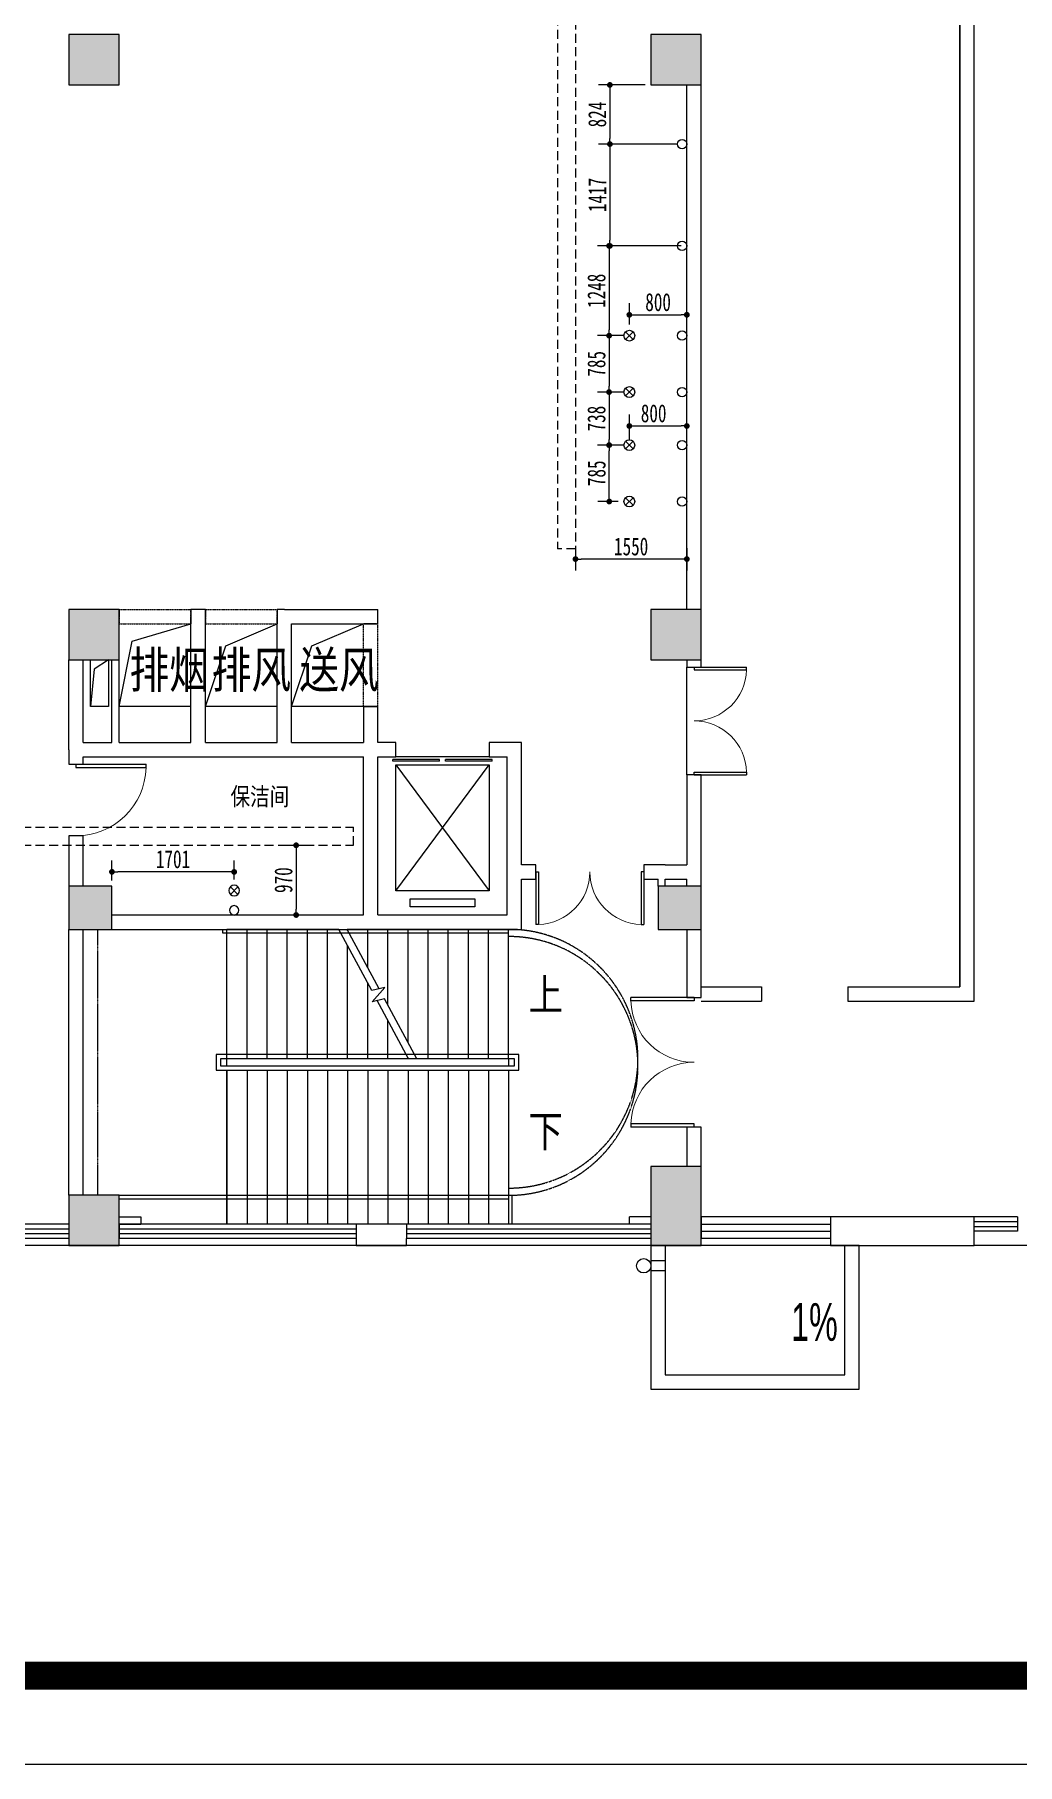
# Model space of a CAD drawing. Header units: inches. Extents: x -584 to 1446124, y -108140 to 99637.
# Drawn here: x 1111448 to 1125124, y -107365 to -83296 of the extents above; entities that cross this region are included whole.
import ezdxf

# ---------------------------------------------------------------- set-up
doc = ezdxf.new("R2010")
doc.units = ezdxf.units.IN
doc.header["$MEASUREMENT"] = 0
for name, pattern in [('DASH', [0.35, 0.25, -0.1]), ('DASHED', [0.75, 0.5, -0.25]), ('HIDDEN', [0.375, 0.25, -0.125])]:
    doc.linetypes.add(name, pattern=pattern)
for name, color, linetype in [('COLUMN', 6, 'Continuous'), ('DIM_SYMB', 3, 'Continuous'), ('EVTR', 2, 'Continuous'), ('PUB_STRM', 4, 'Continuous'), ('PUB_TEXT', 151, 'Continuous'), ('ROOM_NAME', 7, 'Continuous'), ('STAIR', 6, 'Continuous'), ('WALL', 7, 'Continuous'), ('WINDOW', 3, 'Continuous'), ('供排水', 4, 'Continuous'), ('外框', 7, 'Continuous'), ('电位', 1, 'Continuous')]:
    doc.layers.add(name, color=color, linetype=linetype)
doc.styles.add('_TCH_DIM', font='stylu.ttf')
doc.styles.get("Standard").update_dxf_attribs({"font": '', "width": 0.7, "height": 250})
doc.styles.add('宋体', font='', dxfattribs={"width": 0.8})
doc.styles.get('Standard').set_extended_font_data('NSimSun')
doc.styles.get('宋体').set_extended_font_data('NSimSun')
doc.dimstyles.new('电路', dxfattribs={"dimscale": 80, "dimtxt": 2.5, "dimasz": 1, "dimexe": 2, "dimexo": 1, "dimtad": 1, "dimdec": 0, "dimtxsty": 'Standard', "dimblk": 'DOT', "dimcen": 1, "dimclrd": 6, "dimclre": 6, "dimclrt": 6, "dimadec": 0, "dimazin": 0, "dimtfac": 1, "dimtdec": 0, "dimtmove": 0, "dimatfit": 3, "dimfxl": 0, "dimarcsym": 0})

# ---------------------------------------------------------------- blocks, each defined once
blk = doc.blocks.new('_FZH')
at = {"layer": 'WALL'}
blk.add_lwpolyline([(-0.5, -0.5), (0.5, -0.5), (0.5, 0.5), (-0.5, 0.5)], close=True, dxfattribs=at)
blk.add_solid([(-0.5, -0.5), (0.5, -0.5), (-0.5, 0.5), (0.5, 0.5)], dxfattribs=at)
blk = doc.blocks.new('$TCHSYS$WIN2D')
for p, q in [((-0.5, 0.5), (0.5, 0.5)), ((-0.5, 0.5), (-0.5, -0.5)), ((0.5, 0.5), (0.5, -0.5)), ((0.5, 0.1667), (-0.5, 0.1667)), ((0.5, -0.1667), (-0.5, -0.1667)), ((-0.5, -0.5), (0.5, -0.5))]:
    blk.add_line(p, q)
blk = doc.blocks.new('$DorLib2D$00000002')
for p, q in [((-0.5, 0), (-0.5, 0.4875)), ((-0.475, 0.4875), (-0.5, 0.4875)), ((-0.475, 0), (-0.475, 0.4875)), ((0.475, 0), (0.475, 0.4875)), ((0.475, 0.4875), (0.5, 0.4875)), ((0.5, 0), (0.5, 0.4875)), ((-0.5, 0), (-0.475, 0)), ((0.5, 0), (0.475, 0))]:
    blk.add_line(p, q)
at = {"lineweight": 13}
for centre, start, end in [((-0.4875, 0), 0, 88.53072), ((0.4875, 0), 91.46928, 180)]:
    blk.add_arc(centre, 0.4875, start, end, dxfattribs=at)
blk = doc.blocks.new('$DorLib2D$00000001')
for p, q in [((0.45, 0.975), (0.5, 0.975)), ((0.45, 0), (0.45, 0.975)), ((0.5, 0), (0.5, 0.975)), ((0.5, 0), (0.45, 0))]:
    blk.add_line(p, q)
at = {"lineweight": 13}
blk.add_arc((0.475, 0), 0.975, 91.4693, 180, dxfattribs=at)
blk = doc.blocks.new('$DORLIB2D$00000127')
at = {"color": 0}
for points in [[(-0.533, 0.795), (-0.533, 0.69)], [(-0.033, 0.795), (-0.533, 0.795)], [(-0.033, 0.795), (-0.033, 0.69)], [(0.533, 0.795), (0.033, 0.795)], [(0.033, 0.795), (0.033, 0.69)], [(0.533, 0.795), (0.533, 0.69)], [(-0.033, 0.69), (-0.533, 0.69)], [(0.533, 0.69), (0.033, 0.69)], [(0.5, 0.5), (-0.5, 0.5)]]:
    blk.add_lwpolyline(points, dxfattribs=at)
blk = doc.blocks.new('$WINLIB2D$00000001')
at = {"color": 0}
for points in [[(-0.5, 0.5), (-0.5, -0.5)], [(-0.5, 0.5), (0.5, 0.5)], [(0.5, -0.5), (0.5, 0.5)], [(0.5, 0.167), (-0.5, 0.167)], [(0.5, -0.167), (-0.5, -0.167)], [(-0.5, -0.5), (0.5, -0.5)]]:
    blk.add_lwpolyline(points, dxfattribs=at)
blk = doc.blocks.new('A$C561D5FAB')
at = {"layer": '供排水', "color": 14}
for p, q in [((128, 22), (22, 128)), ((128, 128), (22, 22))]:
    blk.add_line(p, q, dxfattribs=at)
at = {"layer": '供排水'}
blk.add_circle((75, 75), 75, dxfattribs=at)
blk = doc.blocks.new('_DOT')
at = {"color": 0, "linetype": 'ByBlock'}
blk.add_line((-0.5, 0), (-1, 0), dxfattribs=at)
at = {"color": 0, "linetype": 'ByBlock', "const_width": 0.5}
blk.add_lwpolyline([(-0.25, 0, 1), (0.25, 0, 1)], format="xyb", close=True, dxfattribs=at)
blk = doc.blocks.new('*D472')
at = {"layer": 'Defpoints', "color": 0, "transparency": 16777216}
for p in [(1120024, -83996), (1119453, -84820), (1120459, -84820)]:
    blk.add_point(p, dxfattribs=at)
at = {"layer": '电位', "color": 6, "lineweight": -2, "transparency": 16777216}
for p, q in [((1119944, -83996), (1119293, -83996)), ((1119453, -84076), (1119453, -84740)), ((1120379, -84820), (1119293, -84820))]:
    blk.add_line(p, q, dxfattribs=at)
at = {"layer": '电位', "color": 6, "lineweight": -2, "transparency": 16777216, "xscale": 80, "yscale": 80, "zscale": 80}
for p, rotation in [((1119453, -83996), 90), ((1119453, -84820), 270)]:
    blk.add_blockref('_DOT', p, dxfattribs=dict(at, rotation=rotation))
at = {"layer": '电位', "color": 6, "transparency": 16777216, "insert": (1119278, -84408), "char_height": 250, "attachment_point": 5, "rotation": 90}
blk.add_mtext('824', dxfattribs=at)
blk = doc.blocks.new('*D473')
at = {"layer": 'Defpoints', "color": 0, "transparency": 16777216}
for p in [(1120459, -84820), (1119453, -86236), (1120524, -86236)]:
    blk.add_point(p, dxfattribs=at)
at = {"layer": '电位', "color": 6, "lineweight": -2, "transparency": 16777216}
for p, q in [((1120379, -84820), (1119293, -84820)), ((1119453, -84900), (1119453, -86156)), ((1120444, -86236), (1119293, -86236))]:
    blk.add_line(p, q, dxfattribs=at)
at = {"layer": '电位', "color": 6, "lineweight": -2, "transparency": 16777216, "xscale": 80, "yscale": 80, "zscale": 80}
for p, rotation in [((1119453, -84820), 90), ((1119453, -86236), 270)]:
    blk.add_blockref('_DOT', p, dxfattribs=dict(at, rotation=rotation))
at = {"layer": '电位', "color": 6, "transparency": 16777216, "insert": (1119278, -85528), "char_height": 250, "attachment_point": 5, "rotation": 90}
blk.add_mtext('1417', dxfattribs=at)
blk = doc.blocks.new('*D474')
at = {"layer": 'Defpoints', "color": 0, "transparency": 16777216}
for p in [(1120524, -86236), (1119442, -87485), (1119724, -87485)]:
    blk.add_point(p, dxfattribs=at)
at = {"layer": '电位', "color": 6, "lineweight": -2, "transparency": 16777216}
for p, q in [((1120444, -86236), (1119282, -86236)), ((1119442, -86316), (1119442, -87405)), ((1119644, -87485), (1119282, -87485))]:
    blk.add_line(p, q, dxfattribs=at)
at = {"layer": '电位', "color": 6, "lineweight": -2, "transparency": 16777216, "xscale": 80, "yscale": 80, "zscale": 80}
for p, rotation in [((1119442, -86236), 90), ((1119442, -87485), 270)]:
    blk.add_blockref('_DOT', p, dxfattribs=dict(at, rotation=rotation))
at = {"layer": '电位', "color": 6, "transparency": 16777216, "insert": (1119267, -86861), "char_height": 250, "attachment_point": 5, "rotation": 90}
blk.add_mtext('1248', dxfattribs=at)
blk = doc.blocks.new('*D475')
at = {"layer": 'Defpoints', "color": 0, "transparency": 16777216}
for p in [(1119724, -87485), (1119442, -88270), (1119724, -88270)]:
    blk.add_point(p, dxfattribs=at)
at = {"layer": '电位', "color": 6, "lineweight": -2, "transparency": 16777216}
for p, q in [((1119644, -87485), (1119282, -87485)), ((1119442, -87565), (1119442, -88190)), ((1119644, -88270), (1119282, -88270))]:
    blk.add_line(p, q, dxfattribs=at)
at = {"layer": '电位', "color": 6, "lineweight": -2, "transparency": 16777216, "xscale": 80, "yscale": 80, "zscale": 80}
for p, rotation in [((1119442, -87485), 90), ((1119442, -88270), 270)]:
    blk.add_blockref('_DOT', p, dxfattribs=dict(at, rotation=rotation))
at = {"layer": '电位', "color": 6, "transparency": 16777216, "insert": (1119267, -87877), "char_height": 250, "attachment_point": 5, "rotation": 90}
blk.add_mtext('785', dxfattribs=at)
blk = doc.blocks.new('*D476')
at = {"layer": 'Defpoints', "color": 0, "transparency": 16777216}
for p in [(1119724, -88270), (1119442, -89008), (1119724, -89008)]:
    blk.add_point(p, dxfattribs=at)
at = {"layer": '电位', "color": 6, "lineweight": -2, "transparency": 16777216}
for p, q in [((1119644, -88270), (1119282, -88270)), ((1119442, -88350), (1119442, -88928)), ((1119644, -89008), (1119282, -89008))]:
    blk.add_line(p, q, dxfattribs=at)
at = {"layer": '电位', "color": 6, "lineweight": -2, "transparency": 16777216, "xscale": 80, "yscale": 80, "zscale": 80}
for p, rotation in [((1119442, -88270), 90), ((1119442, -89008), 270)]:
    blk.add_blockref('_DOT', p, dxfattribs=dict(at, rotation=rotation))
at = {"layer": '电位', "color": 6, "transparency": 16777216, "insert": (1119267, -88639), "char_height": 250, "attachment_point": 5, "rotation": 90}
blk.add_mtext('738', dxfattribs=at)
blk = doc.blocks.new('*D477')
at = {"layer": 'Defpoints', "color": 0, "transparency": 16777216}
for p in [(1120524, -87195), (1119724, -87410), (1120524, -87485)]:
    blk.add_point(p, dxfattribs=at)
at = {"layer": '电位', "color": 6, "lineweight": -2, "transparency": 16777216}
for p, q in [((1119724, -87330), (1119724, -87035)), ((1120524, -87405), (1120524, -87035)), ((1119804, -87195), (1120444, -87195))]:
    blk.add_line(p, q, dxfattribs=at)
at = {"layer": '电位', "color": 6, "lineweight": -2, "transparency": 16777216, "xscale": 80, "yscale": 80, "zscale": 80, "rotation": 180}
blk.add_blockref('_DOT', (1119724, -87195), dxfattribs=at)
at = {"layer": '电位', "color": 6, "lineweight": -2, "transparency": 16777216, "xscale": 80, "yscale": 80, "zscale": 80}
blk.add_blockref('_DOT', (1120524, -87195), dxfattribs=at)
at = {"layer": '电位', "color": 6, "transparency": 16777216, "insert": (1120124, -87020), "char_height": 250, "attachment_point": 5}
blk.add_mtext('800', dxfattribs=at)
blk = doc.blocks.new('*D478')
at = {"layer": 'Defpoints', "color": 0, "transparency": 16777216}
for p in [(1120524, -88742), (1119724, -89008), (1120524, -89008)]:
    blk.add_point(p, dxfattribs=at)
at = {"layer": '电位', "color": 6, "lineweight": -2, "transparency": 16777216}
for p, q in [((1119724, -88928), (1119724, -88582)), ((1119804, -88742), (1120444, -88742)), ((1120524, -88928), (1120524, -88582))]:
    blk.add_line(p, q, dxfattribs=at)
at = {"layer": '电位', "color": 6, "lineweight": -2, "transparency": 16777216, "xscale": 80, "yscale": 80, "zscale": 80, "rotation": 180}
blk.add_blockref('_DOT', (1119724, -88742), dxfattribs=at)
at = {"layer": '电位', "color": 6, "lineweight": -2, "transparency": 16777216, "xscale": 80, "yscale": 80, "zscale": 80}
blk.add_blockref('_DOT', (1120524, -88742), dxfattribs=at)
at = {"layer": '电位', "color": 6, "transparency": 16777216, "insert": (1120062, -88567), "char_height": 250, "attachment_point": 5}
blk.add_mtext('800', dxfattribs=at)
blk = doc.blocks.new('*D479')
at = {"layer": 'Defpoints', "color": 0, "transparency": 16777216}
for p in [(1118974, -90364), (1120524, -90364), (1118974, -90594)]:
    blk.add_point(p, dxfattribs=at)
at = {"layer": '电位', "color": 6, "lineweight": -2, "transparency": 16777216}
for p, q in [((1118974, -90444), (1118974, -90754)), ((1120524, -90444), (1120524, -90754)), ((1120444, -90594), (1119054, -90594))]:
    blk.add_line(p, q, dxfattribs=at)
at = {"layer": '电位', "color": 6, "lineweight": -2, "transparency": 16777216, "xscale": 80, "yscale": 80, "zscale": 80, "rotation": 180}
blk.add_blockref('_DOT', (1118974, -90594), dxfattribs=at)
at = {"layer": '电位', "color": 6, "lineweight": -2, "transparency": 16777216, "xscale": 80, "yscale": 80, "zscale": 80}
blk.add_blockref('_DOT', (1120524, -90594), dxfattribs=at)
at = {"layer": '电位', "color": 6, "transparency": 16777216, "insert": (1119749, -90419), "char_height": 250, "attachment_point": 5}
blk.add_mtext('1550', dxfattribs=at)
blk = doc.blocks.new('A$C4B041D0B')
at = {"layer": '供排水', "color": 14}
for p, q in [((393, 128), (287, 22)), ((287, 128), (393, 22))]:
    blk.add_line(p, q, dxfattribs=at)
at = {"layer": '供排水'}
for centre, radius in [((65, 75), 65.2), ((340, 75), 75)]:
    blk.add_circle(centre, radius, dxfattribs=at)
blk = doc.blocks.new('*D712')
at = {"layer": 'Defpoints', "color": 0, "transparency": 16777216}
for p in [(1119444, -89008), (1119649, -89008), (1119649, -89793)]:
    blk.add_point(p, dxfattribs=at)
at = {"layer": '电位', "color": 6, "lineweight": -2, "transparency": 16777216}
for p, q in [((1119569, -89008), (1119284, -89008)), ((1119444, -89713), (1119444, -89088)), ((1119569, -89793), (1119284, -89793))]:
    blk.add_line(p, q, dxfattribs=at)
at = {"layer": '电位', "color": 6, "lineweight": -2, "transparency": 16777216, "xscale": 80, "yscale": 80, "zscale": 80}
for p, rotation in [((1119444, -89008), 90), ((1119444, -89793), 270)]:
    blk.add_blockref('_DOT', p, dxfattribs=dict(at, rotation=rotation))
at = {"layer": '电位', "color": 6, "transparency": 16777216, "insert": (1119269, -89400), "char_height": 250, "attachment_point": 5, "rotation": 90}
blk.add_mtext('785', dxfattribs=at)
blk = doc.blocks.new('*D715')
at = {"layer": 'Defpoints', "color": 0, "transparency": 16777216}
for p in [(1112524, -94946), (1112524, -95146), (1114225, -95131)]:
    blk.add_point(p, dxfattribs=at)
at = {"layer": '电位', "color": 6, "lineweight": -2, "transparency": 16777216}
for p, q in [((1112524, -95066), (1112524, -94786)), ((1114225, -95051), (1114225, -94786)), ((1114145, -94946), (1112604, -94946))]:
    blk.add_line(p, q, dxfattribs=at)
at = {"layer": '电位', "color": 6, "lineweight": -2, "transparency": 16777216, "xscale": 80, "yscale": 80, "zscale": 80, "rotation": 180}
blk.add_blockref('_DOT', (1112524, -94946), dxfattribs=at)
at = {"layer": '电位', "color": 6, "lineweight": -2, "transparency": 16777216, "xscale": 80, "yscale": 80, "zscale": 80}
blk.add_blockref('_DOT', (1114225, -94946), dxfattribs=at)
at = {"layer": '电位', "color": 6, "transparency": 16777216, "insert": (1113374, -94771), "char_height": 250, "attachment_point": 5}
blk.add_mtext('1701', dxfattribs=at)
blk = doc.blocks.new('*D716')
at = {"layer": 'Defpoints', "color": 0, "transparency": 16777216}
for p in [(1114852, -94576), (1114852, -95546), (1115087, -95546)]:
    blk.add_point(p, dxfattribs=at)
at = {"layer": '电位', "color": 6, "lineweight": -2, "transparency": 16777216}
for p, q in [((1114932, -94576), (1115247, -94576)), ((1115087, -94656), (1115087, -95466)), ((1114932, -95546), (1115247, -95546))]:
    blk.add_line(p, q, dxfattribs=at)
at = {"layer": '电位', "color": 6, "lineweight": -2, "transparency": 16777216, "xscale": 80, "yscale": 80, "zscale": 80}
for p, rotation in [((1115087, -94576), 90), ((1115087, -95546), 270)]:
    blk.add_blockref('_DOT', p, dxfattribs=dict(at, rotation=rotation))
at = {"layer": '电位', "color": 6, "transparency": 16777216, "insert": (1114912, -95061), "char_height": 250, "attachment_point": 5, "rotation": 90}
blk.add_mtext('970', dxfattribs=at)

msp = doc.modelspace()

# ---------------------------------------------------------------- linework, layer by layer
for p, q in [((1113623.9, -92646), (1112623.9, -92646)), ((1114823.9, -92646), (1113823.9, -92646)), ((1116023.9, -92646), (1115023.9, -92646)), ((1122523.9, -100146), (1104623.9, -100146))]:
    msp.add_line(p, q)
at = {"linetype": 'DASH'}
msp.add_line((1112323.9, -95746), (1112323.9, -99446), dxfattribs=at)
for points in [[(1112623.9, -92646), (1112807.3, -91736.4), (1113623.9, -91496)], [(1113823.9, -92646), (1114107.3, -91802.7), (1114823.9, -91496)], [(1115023.9, -92646), (1115307.3, -91802.7), (1116023.9, -91496)], [(1112473.9, -91996), (1112278.5, -92127.8), (1112223.9, -92646)]]:
    msp.add_lwpolyline(points)
msp.add_lwpolyline([(1112223.9, -91996), (1112473.9, -91996), (1112473.9, -92646), (1112223.9, -92646)], close=True)
at = {"color": 8, "linetype": 'DASH'}
for centre in [(1118043.9, -97546), (1118043.9, -97646)]:
    msp.add_arc(centre, 1800, 270, 90, dxfattribs=at)
at = {"layer": 'COLUMN'}
for p, q in [((1116623.9, -99846), (1115923.9, -99846)), ((1124523.9, -99746), (1122523.9, -99746)), ((1115923.9, -100046), (1115923.9, -100146)), ((1116623.9, -100146), (1116623.9, -100046)), ((1122523.9, -100046), (1122523.9, -100146)), ((1124523.9, -100146), (1124523.9, -99946)), ((1115923.9, -100146), (1116623.9, -100146)), ((1122523.9, -100146), (1124523.9, -100146))]:
    msp.add_line(p, q, dxfattribs=at)
at = {"layer": 'DIM_SYMB'}
for points in [[(1118183.9, -98546, 0, 0, 0), (1113223.9, -98546, 0, 0, 0), (1113223.9, -96646, 0, 0, 0), (1115693.9, -96646, 104, 0, 0), (1116083.9, -96646, 0, 0, 0)], [(1118183.9, -96646, 0, 0, 0), (1116753.9, -96646, 104, 0, 0), (1116363.9, -96646, 0, 0, 0)], [(1121821.7, -101170.6, 0, 0, 0), (1120899.2, -100938.8, 120, 0, 0), (1120462.8, -100829.1, 0, 0, 0)]]:
    msp.add_lwpolyline(points, format="xyseb", dxfattribs=at)
at = {"layer": 'EVTR'}
for p, q in [((1116473.9, -95208.5), (1116473.9, -93458.5)), ((1116473.9, -93458.5), (1117773.9, -93458.5)), ((1116473.9, -95208.5), (1117773.9, -93458.5)), ((1116473.9, -93458.5), (1117773.9, -95208.5)), ((1117773.9, -93458.5), (1117773.9, -95208.5)), ((1117773.9, -95208.5), (1116473.9, -95208.5)), ((1116673.9, -95433.5), (1116673.9, -95321)), ((1116673.9, -95321), (1117573.9, -95321)), ((1117573.9, -95433.5), (1116673.9, -95433.5)), ((1117573.9, -95321), (1117573.9, -95433.5))]:
    msp.add_line(p, q, dxfattribs=at)
at = {"layer": 'PUB_STRM', "linetype": 'DASH'}
for p, q in [((1120223.9, -100357.2), (1120023.9, -100357.2)), ((1120223.9, -100497.2), (1120023.9, -100497.2))]:
    msp.add_line(p, q, dxfattribs=at)
at = {"layer": 'PUB_STRM'}
msp.add_circle((1119923.9, -100427.2), 100, dxfattribs=at)
at = {"layer": 'STAIR'}
for p, q in [((1114123.9, -97486), (1114123.9, -95746)), ((1115682.1, -95746), (1114123.9, -95746)), ((1114123.9, -97546), (1114123.9, -95746)), ((1114403.9, -97546), (1114403.9, -95746)), ((1114683.9, -97546), (1114683.9, -95746)), ((1114963.9, -97546), (1114963.9, -95746)), ((1115243.9, -97546), (1115243.9, -95746)), ((1115523.9, -97546), (1115523.9, -95746)), ((1116140.3, -96596.4), (1115682.1, -95746)), ((1118043.9, -95746), (1115795.7, -95746)), ((1116241.1, -96572.6), (1115795.7, -95746)), ((1115803.9, -95761.2), (1115803.9, -95746)), ((1116083.9, -96280.8), (1116083.9, -95746)), ((1116363.9, -96800.4), (1116363.9, -95746)), ((1116643.9, -97320), (1116643.9, -95746)), ((1116923.9, -97546), (1116923.9, -95746)), ((1117203.9, -97546), (1117203.9, -95746)), ((1117483.9, -97546), (1117483.9, -95746)), ((1117763.9, -97546), (1117763.9, -95746)), ((1118043.9, -97546), (1118043.9, -95746)), ((1115803.9, -97546), (1115803.9, -95972)), ((1116083.9, -97546), (1116083.9, -96491.6)), ((1116322.1, -96553.4), (1116140.3, -96596.4)), ((1116143.2, -96754.3), (1116322.1, -96553.4)), ((1116316.8, -96713.2), (1116143.2, -96754.3)), ((1116652, -97546), (1116216.1, -96737)), ((1116765.6, -97546), (1116316.8, -96713.2)), ((1116363.9, -97546), (1116363.9, -97011.2)), ((1118183.9, -97486), (1113973.9, -97486)), ((1113973.9, -97486), (1113973.9, -97706)), ((1113973.9, -97706), (1118183.9, -97706)), ((1118123.9, -97546), (1114033.9, -97546)), ((1114033.9, -97546), (1114033.9, -97646)), ((1114033.9, -97646), (1118123.9, -97646)), ((1114123.9, -97646), (1114123.9, -97546)), ((1116652, -97546), (1114123.9, -97546)), ((1114123.9, -97646), (1118043.9, -97646)), ((1114123.9, -97706), (1114123.9, -99846)), ((1114123.9, -99846), (1114123.9, -97706)), ((1114403.9, -97706), (1114403.9, -99846)), ((1114683.9, -97706), (1114683.9, -99846)), ((1114963.9, -97706), (1114963.9, -99846)), ((1115243.9, -97706), (1115243.9, -99846)), ((1115523.9, -97706), (1115523.9, -99846)), ((1115803.9, -97706), (1115803.9, -99846)), ((1116083.9, -97706), (1116083.9, -99846)), ((1116363.9, -97706), (1116363.9, -99846)), ((1116643.9, -97546), (1116643.9, -97530.8)), ((1116643.9, -97706), (1116643.9, -99846)), ((1118043.9, -97546), (1116765.6, -97546)), ((1116923.9, -97706), (1116923.9, -99846)), ((1117203.9, -97706), (1117203.9, -99846)), ((1117483.9, -97706), (1117483.9, -99846)), ((1117763.9, -97706), (1117763.9, -99846)), ((1118043.9, -97546), (1118043.9, -97646)), ((1118043.9, -97706), (1118043.9, -99846)), ((1118123.9, -97646), (1118123.9, -97546)), ((1118183.9, -97706), (1118183.9, -97486)), ((1112623.9, -99446), (1118092, -99446)), ((1112623.9, -99496), (1118043.9, -99496)), ((1118092, -99846), (1118092, -99446)), ((1160723.9, -100146), (1124523.9, -100146))]:
    msp.add_line(p, q, dxfattribs=at)
for points in [[(1114064, -95746), (1114064, -95796), (1118043.9, -95796), (1118043.9, -95746)], [(1120223.9, -100146), (1120223.9, -101946), (1122723.9, -101946), (1122723.9, -100146)]]:
    msp.add_lwpolyline(points, dxfattribs=at)
msp.add_lwpolyline([(1120023.9, -102146), (1122923.9, -102146), (1122923.9, -100146), (1120023.9, -100146)], close=True, dxfattribs=at)
at = {"layer": 'WALL', "color": 3}
for p, q in [((1124323.9, -67546), (1124323.9, -96546)), ((1124323.9, -96546), (1124323.9, -67546)), ((1124523.9, -96746), (1124523.9, -67546)), ((1120723.9, -96546), (1121563, -96546)), ((1120723.9, -96546), (1121563, -96546)), ((1120723.9, -96746), (1121563, -96746)), ((1121563, -96546), (1121563, -96746)), ((1122763, -96546), (1124323.9, -96546)), ((1122763, -96546), (1124323.9, -96546)), ((1122763, -96546), (1122763, -96746)), ((1122763, -96746), (1124523.9, -96746))]:
    msp.add_line(p, q, dxfattribs=at)
at = {"layer": 'WALL'}
for p, q in [((1120523.9, -91296), (1120523.9, -83996)), ((1120723.9, -91296), (1120723.9, -83996)), ((1113723.9, -91296), (1113623.9, -91296)), ((1113623.9, -91296), (1113623.9, -91496)), ((1113823.9, -91296), (1113723.9, -91296)), ((1113823.9, -91496), (1113823.9, -91296)), ((1114923.9, -91296), (1114823.9, -91296)), ((1114823.9, -91296), (1114823.9, -91496)), ((1114923.9, -91296), (1116223.9, -91296)), ((1116223.9, -91496.3), (1116223.9, -91296)), ((1113623.9, -93146), (1113623.9, -91496)), ((1113823.9, -93146), (1113823.9, -91496)), ((1114823.9, -93146), (1114823.9, -91496)), ((1115023.9, -93146), (1115023.9, -91496)), ((1115023.9, -91496), (1116023.9, -91496)), ((1116023.9, -91496), (1116023.9, -91496.3)), ((1116023.9, -91496.3), (1116223.9, -91496.3)), ((1111923.9, -93246), (1111923.9, -91996)), ((1112123.9, -93146), (1112123.9, -91996)), ((1112523.9, -93146), (1112523.9, -91996)), ((1112623.9, -93146), (1112623.9, -91996)), ((1120523.9, -91996), (1120523.9, -92096)), ((1120523.9, -92096), (1120723.9, -92096)), ((1120723.9, -92096), (1120723.9, -91996)), ((1116223.9, -92646.3), (1116023.9, -92646.3)), ((1116023.9, -92646.3), (1116023.9, -93146)), ((1116223.9, -93146), (1116223.9, -92646.3)), ((1112123.9, -93146), (1112523.9, -93146)), ((1112623.9, -93146), (1113623.9, -93146)), ((1113823.9, -93146), (1114823.9, -93146)), ((1115023.9, -93146), (1116023.9, -93146)), ((1116473.9, -93146), (1116223.9, -93146)), ((1116473.9, -93346), (1116473.9, -93146)), ((1118223.9, -93146), (1117773.9, -93146)), ((1117773.9, -93146), (1117773.9, -93346)), ((1118223.9, -94846), (1118223.9, -93146)), ((1111923.9, -93246), (1111923.9, -93446)), ((1112123.9, -93446), (1112123.9, -93346)), ((1112123.9, -93346), (1112523.9, -93346)), ((1112523.9, -93346), (1113723.9, -93346)), ((1113723.9, -93346), (1114923.9, -93346)), ((1114923.9, -93346), (1116023.9, -93346)), ((1116023.9, -95546), (1116023.9, -93346)), ((1116223.9, -93346), (1116473.9, -93346)), ((1116223.9, -95546), (1116223.9, -93346)), ((1117773.9, -93346), (1118023.9, -93346)), ((1118023.9, -94946), (1118023.9, -93346)), ((1111923.9, -93446), (1112123.9, -93446)), ((1120723.9, -93596), (1120523.9, -93596)), ((1120523.9, -93596), (1120523.9, -94846)), ((1120723.9, -94946), (1120723.9, -93596)), ((1112123.9, -94446), (1111923.9, -94446)), ((1111923.9, -94446), (1111923.9, -95146)), ((1112123.9, -95146), (1112123.9, -94446)), ((1118023.9, -95546), (1118023.9, -94946)), ((1118423.9, -94846), (1118223.9, -94846)), ((1118223.9, -95746), (1118223.9, -95046)), ((1118223.9, -95046), (1118423.9, -95046)), ((1118423.9, -95046), (1118423.9, -94846)), ((1120223.9, -94846), (1119923.9, -94846)), ((1119923.9, -94846), (1119923.9, -95046)), ((1119923.9, -95046), (1120123.9, -95046)), ((1120123.9, -95146), (1120123.9, -95046)), ((1120223.9, -94846), (1120523.9, -94846)), ((1120223.9, -95146), (1120223.9, -95046)), ((1120223.9, -95046), (1120523.9, -95046)), ((1120523.9, -95146), (1120523.9, -95046)), ((1120723.9, -95146), (1120723.9, -94946)), ((1112523.8, -95546), (1116023.9, -95546)), ((1116223.9, -95546), (1118023.9, -95546)), ((1111923.9, -99446), (1111923.9, -95746)), ((1112123.9, -99446), (1112123.9, -95746)), ((1112523.8, -95746), (1116123.9, -95746)), ((1116123.9, -95746), (1118223.9, -95746)), ((1120523.9, -95746), (1120523.9, -96696)), ((1120723.9, -96696), (1120723.9, -95746)), ((1120523.9, -96696), (1120723.9, -96696)), ((1120723.9, -98496), (1120523.9, -98496)), ((1120523.9, -98496), (1120523.9, -99046)), ((1120723.9, -99046), (1120723.9, -98496)), ((1112623.9, -99746), (1112923.9, -99746)), ((1112623.9, -99846), (1112923.9, -99846)), ((1112923.9, -99746), (1112923.9, -99846)), ((1120023.9, -99746), (1119723.9, -99746)), ((1119723.9, -99846), (1119723.9, -99746)), ((1120023.9, -99846), (1119723.9, -99846))]:
    msp.add_line(p, q, dxfattribs=at)
at = {"layer": 'WINDOW', "linetype": 'DASH'}
for p, q in [((1112623.9, -91296), (1112623.9, -91496)), ((1113623.9, -91496), (1113623.9, -91296)), ((1113823.9, -91296), (1113823.9, -91496)), ((1114823.9, -91496), (1114823.9, -91296)), ((1116223.9, -91496.3), (1116023.9, -91496.3)), ((1116023.9, -92646.3), (1116223.9, -92646.3))]:
    msp.add_line(p, q, dxfattribs=at)
at = {"layer": 'WINDOW', "linetype": 'DASHED'}
for p, q in [((1112623.9, -91296, 800), (1113623.9, -91296, 800)), ((1113823.9, -91296, 800), (1114823.9, -91296, 800)), ((1112623.9, -91496, 800), (1113623.9, -91496, 800)), ((1113823.9, -91496, 800), (1114823.9, -91496, 800)), ((1116023.9, -92646.3), (1116023.9, -91496.3)), ((1116223.9, -92646.3), (1116223.9, -91496.3))]:
    msp.add_line(p, q, dxfattribs=at)
at = {"layer": 'WINDOW'}
msp.add_line((1120523.9, -93596), (1120523.9, -92096), dxfattribs=at)
at = {"layer": '供排水', "linetype": 'HIDDEN', "ltscale": 500}
for p, q in [((1118973.9, -68473), (1118973.9, -90449.7)), ((1118723.9, -68793), (1118723.9, -90449.7)), ((1118973.9, -90449.7), (1118723.9, -90449.7)), ((1105273.8, -94326.2), (1115887.5, -94326.2)), ((1115887.5, -94576.2), (1115887.5, -94326.2)), ((1105273.8, -94576.2), (1115887.5, -94576.2))]:
    msp.add_line(p, q, dxfattribs=at)
at = {"layer": '供排水'}
for centre in [(1120458.7, -84819.6), (1120458.7, -86236.4), (1120458.7, -87484.8), (1120458.7, -88269.7), (1120458.7, -89007.9), (1120458.7, -89792.9)]:
    msp.add_circle(centre, 65.2, dxfattribs=at)
at = {"layer": '外框', "lineweight": -2}
msp.add_line((1226478.5, -107364.8), (1092541.1, -107364.8), dxfattribs=at)
at = {"layer": '外框', "lineweight": -2, "const_width": 391.5}
msp.add_lwpolyline([(1097744.8, -106129.4), (1221075.8, -106129.4, 0.4142136), (1224991.1, -102214.2), (1224991.1, -18691.3, 0.4142136), (1221075.8, -14776.1), (1097744.8, -14776.1, 0.4142136), (1093829.6, -18691.3), (1093829.6, -102214.2, 0.4142136)], format="xyb", close=True, dxfattribs=at)

# ---------------------------------------------------------------- block references
at = {"layer": 'COLUMN'}
for p, xscale, yscale, zscale in [((1112273.9, -83646), 700, 700, 700), ((1120373.9, -83646), 700, 700, 700), ((1112273.9, -91646), 700, 700, 700), ((1120373.9, -91646), 700, 700, 700), ((1112223.8, -95446), 599.9926758022048, 600.0000007264316, 600.0000007264316), ((1120423.9, -95446), 600.0000000318978, 600, 600), ((1120373.9, -99596), 700, 1100.000000089058, 1100.000000089058), ((1112273.9, -99796), 700, 700, 700)]:
    msp.add_blockref('_FZH', p, dxfattribs=dict(at, xscale=xscale, yscale=yscale, zscale=zscale))
at = {"layer": 'WINDOW'}
for name, p, xscale, yscale, zscale, rotation in [('$DorLib2D$00000002', (1120623.9, -92846), -1500, -1500, -1500, 89.9999999999733), ('$DorLib2D$00000001', (1112023.9, -93946), 1000, -1000, 1000, 89.99999999990662), ('$DorLib2D$00000002', (1120623.9, -97596), -1800, 1800, -1800, 90)]:
    msp.add_blockref(name, p, dxfattribs=dict(at, xscale=xscale, yscale=yscale, zscale=zscale, rotation=rotation))
for name, p, xscale, yscale, zscale in [('$DORLIB2D$00000127', (1117123.9, -93246), 1300, -200, 1300), ('$DorLib2D$00000002', (1119173.9, -94946), -1500, -1500, -1500), ('$TCHSYS$WIN2D', (1110273.9, -99946), -3300, 200, -3300), ('$TCHSYS$WIN2D', (1114273.9, -99946), -3300, 200, -3300), ('$TCHSYS$WIN2D', (1118323.9, -99946), -3400, 200, -3400), ('$TCHSYS$WIN2D', (1121623.9, -99896), -1800, 300, -1800), ('$WINLIB2D$00000001', (1124823.9, -99846), -600, 200, -600)]:
    msp.add_blockref(name, p, dxfattribs=dict(at, xscale=xscale, yscale=yscale, zscale=zscale))
at = {"layer": '供排水', "xscale": -1, "rotation": 270.0000000000308}
msp.add_blockref('A$C4B041D0B', (1114149.7, -95546), dxfattribs=at)
at = {"layer": '电位'}
for p in [(1119649, -87559.8), (1119649, -88344.7), (1119649, -89082.9), (1119649, -89867.9)]:
    msp.add_blockref('A$C561D5FAB', p, dxfattribs=at)

# ---------------------------------------------------------------- texts
at = {"layer": 'PUB_TEXT', "style": '_TCH_DIM'}
for s, height, width, p in [('排烟', 506.38, 0.8, (1112768.3, -92387.1)), ('排风', 506.38, 0.8, (1113911.5, -92387.1)), ('送风', 506.38, 0.8, (1115131.2, -92387.1)), ('上', 438.9, 0.8, (1118320.4, -96873.5)), ('下', 438.9, 0.8, (1118320.4, -98773.5)), ('1%%%', 525, 0.64, (1121974.4, -101471.5))]:
    msp.add_text(s, height=height, dxfattribs=dict(at, width=width)).set_placement(p)
at = {"layer": 'ROOM_NAME', "style": '宋体', "width": 0.8}
msp.add_text('保洁间', height=250, dxfattribs=at).set_placement((1114173.4, -94022.2))

# ---------------------------------------------------------------- dimensions: what is measured, and where the dimension line sits
at = {"layer": '电位', "color": 1}
for base, p1, p2, override, picture, middle in [((1119452.6, -84819.6), (1120023.9, -83996), (1120458.7, -84819.6), {"dimfxl": 6, "dimfxlon": 1}, '*D472', (1119277.6, -84407.8)), ((1119452.6, -86236.4), (1120458.7, -84819.6), (1120523.9, -86236.4), {"dimtmove": 1, "dimfxl": 6, "dimfxlon": 1}, '*D473', (1119277.6, -85528)), ((1119442.3, -87484.8), (1120523.9, -86236.4), (1119724, -87484.8), {"dimtmove": 1, "dimfxl": 6, "dimfxlon": 1}, '*D474', (1119267.3, -86860.6)), ((1119442.3, -88269.7), (1119724, -87484.8), (1119724, -88269.7), {"dimtmove": 1, "dimfxl": 6, "dimfxlon": 1}, '*D475', (1119267.3, -87877.2)), ((1119442.3, -89007.9), (1119724, -88269.7), (1119724, -89007.9), {"dimtmove": 1, "dimfxl": 6, "dimfxlon": 1}, '*D476', (1119267.3, -88638.8))]:
    dim = msp.add_linear_dim(base=base, p1=p1, p2=p2, angle=90, dimstyle='电路', override=override, dxfattribs=at)
    dim.commit()
    dim.dimension.update_dxf_attribs({"geometry": picture, "text_midpoint": middle})
for base, p1, p2, picture, middle in [((1120523.9, -87194.7), (1119724, -87409.8), (1120523.9, -87484.8), '*D477', (1120123.9, -87019.7)), ((1118973.9, -90594.2), (1120523.9, -90364), (1118973.9, -90364), '*D479', (1119748.9, -90419.2))]:
    dim = msp.add_linear_dim(base=base, p1=p1, p2=p2, dimstyle='电路', override={"dimfxl": 6, "dimfxlon": 1}, dxfattribs=at)
    dim.commit()
    dim.dimension.update_dxf_attribs({"geometry": picture, "text_midpoint": middle})
dim = msp.add_linear_dim(base=(1120523.9, -88742.5), p1=(1119724, -89007.9), p2=(1120523.9, -89007.9), dimstyle='电路', override={"dimfxl": 6, "dimfxlon": 1}, dxfattribs=at)
dim.commit()
dim.dimension.update_dxf_attribs({"geometry": '*D478', "text_midpoint": (1120061.9, -88742.5), "dimtype": 160})
for base, p1, p2, picture, middle in [((1119444.2, -89007.9), (1119649, -89792.9), (1119649, -89007.9), '*D712', (1119269.2, -89400.4)), ((1115087.4, -95546), (1114852, -94576.2), (1114852, -95546), '*D716', (1114912.4, -95061.1))]:
    dim = msp.add_linear_dim(base=base, p1=p1, p2=p2, angle=90, dimstyle='电路', dxfattribs=at)
    dim.commit()
    dim.dimension.update_dxf_attribs({"geometry": picture, "text_midpoint": middle})
dim = msp.add_linear_dim(base=(1112523.8, -94946.5), p1=(1114224.7, -95131), p2=(1112523.8, -95146), dimstyle='电路', dxfattribs=at)
dim.commit()
dim.dimension.update_dxf_attribs({"geometry": '*D715', "text_midpoint": (1113374.3, -94771.5)})

doc.saveas('drawing.dxf')
